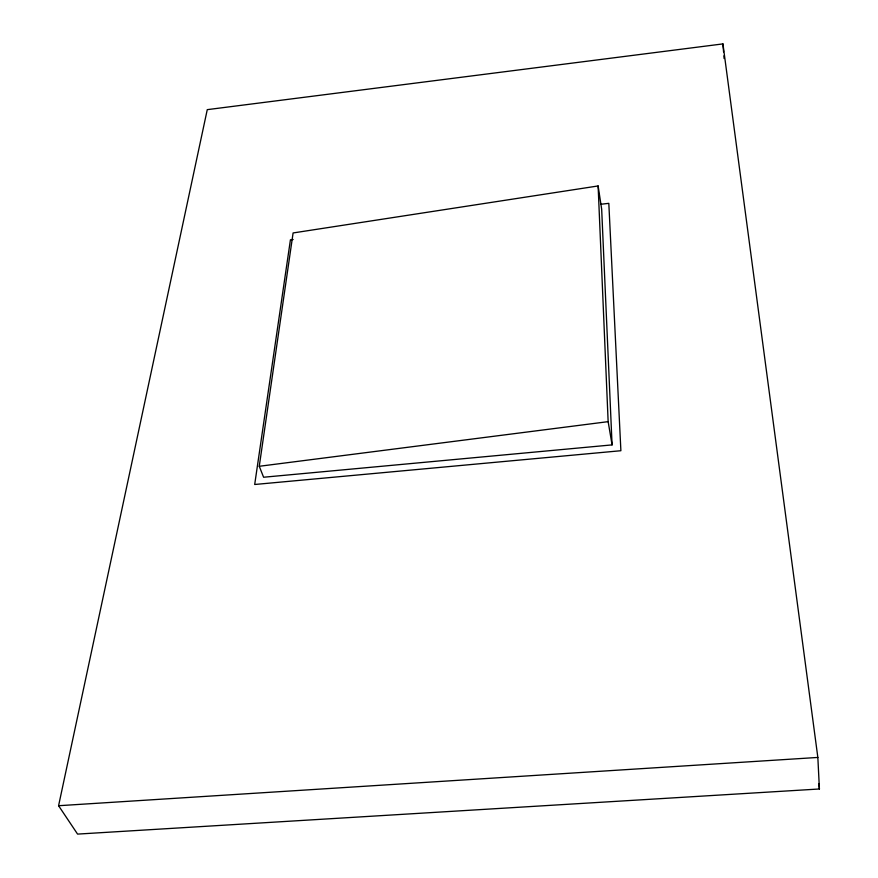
<?xml version="1.0" encoding="UTF-8"?>
<svg xmlns="http://www.w3.org/2000/svg" width="878" height="878" viewBox="0 0 878 878"><rect width="100%" height="100%" fill="white"/><g stroke="black" fill="none" stroke-linecap="round" stroke-linejoin="round"><path stroke-width="1.32" d="M259.262 466.284L293.098 232.955L598.116 185.949L601.671 209.183L612.076 444.894L263.598 477.237L259.262 466.284L608.147 421.649L598.116 185.949M58.585 805.719L207.263 109.651L722.934 43.9L817.846 757.44L819.415 788.982L77.571 834.1L58.585 805.719L817.846 757.44M293.153 239.485L290.431 239.793L254.697 484.491L620.889 450.721L608.816 203.345L600.651 204.278M608.147 421.649L612.076 444.894M818.702 783.549L819.415 788.982M722.934 43.9L723.571 51.868M723.878 55.852L724.098 58.508"/></g></svg>
